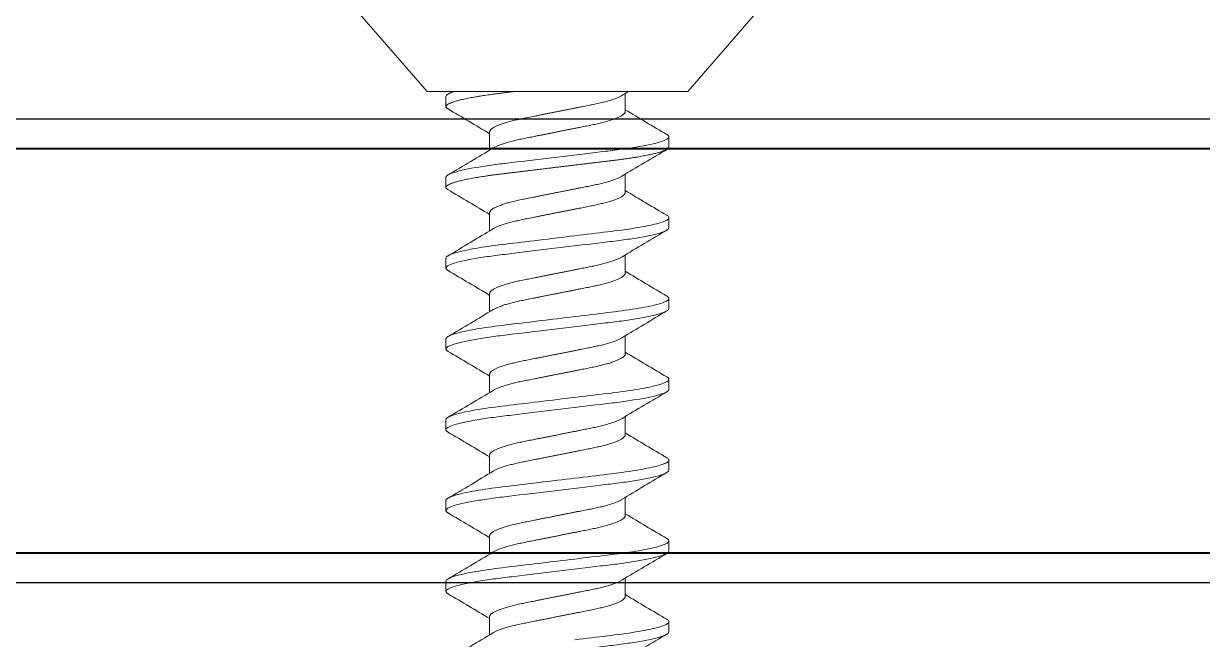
# Model space of a CAD drawing. Extents: x -23 to 190, y -172 to 85.
# Drawn here: x 7.971 to 8.7, y 65.178 to 65.559 of the extents above; entities that cross this region are included whole.
import ezdxf

# ---------------------------------------------------------------- set-up
doc = ezdxf.new("R2010")
doc.units = 0
doc.header["$MEASUREMENT"] = 0
doc.layers.get('0').update_dxf_attribs({"linetype": 'CONTINUOUS'})
for name, color, linetype in [('Ballons', 7, 'CONTINUOUS'), ('DIM', 7, 'CONTINUOUS'), ('FRAME', 1, 'CONTINUOUS')]:
    doc.layers.add(name, color=color, linetype=linetype)

# ---------------------------------------------------------------- blocks, each defined once
blk = doc.blocks.new('3806 MULLION')
blk.add_lwpolyline([(-3.625, -0.1435, -0.414214), (-3.656, -0.1125), (-3.656, 0.1125, -0.414214), (-3.625, 0.1435), (-1.637, 0.1435, -0.414214), (-1.606, 0.1125), (-1.606, -0.1125, -0.414214), (-1.637, -0.1435)], format="xyb", close=True)
blk = doc.blocks.new('no 6 500')
at = {"color": 7, "linetype": 'Continuous', "lineweight": 15}
for p, q in [((56.45405, 21.48189), (56.39605, 21.53231)), ((56.45405, 21.48189), (56.45405, 21.32073)), ((56.48842, 21.47031), (56.48217, 21.47031)), ((56.53842, 21.47031), (56.53217, 21.47031)), ((56.58842, 21.47031), (56.58217, 21.47031)), ((56.63842, 21.47031), (56.63217, 21.47031)), ((56.68842, 21.47031), (56.68217, 21.47031)), ((56.73842, 21.47031), (56.73217, 21.47031)), ((56.78842, 21.47031), (56.78217, 21.47031)), ((56.46655, 21.44325), (56.45524, 21.44325)), ((56.51655, 21.44325), (56.50524, 21.44325)), ((56.56655, 21.44325), (56.55524, 21.44325)), ((56.61655, 21.44325), (56.60524, 21.44325)), ((56.66655, 21.44325), (56.65524, 21.44325)), ((56.71655, 21.44325), (56.70524, 21.44325)), ((56.76655, 21.44325), (56.75524, 21.44325)), ((56.47905, 21.35937), (56.49036, 21.35937)), ((56.52905, 21.35937), (56.54036, 21.35937)), ((56.57905, 21.35937), (56.59036, 21.35937)), ((56.62905, 21.35937), (56.64036, 21.35937)), ((56.67905, 21.35937), (56.69036, 21.35937)), ((56.72905, 21.35937), (56.74036, 21.35937)), ((56.77905, 21.35937), (56.79036, 21.35937)), ((56.45717, 21.33231), (56.46342, 21.33231)), ((56.50717, 21.33231), (56.51342, 21.33231)), ((56.55717, 21.33231), (56.56342, 21.33231)), ((56.60717, 21.33231), (56.61342, 21.33231)), ((56.65717, 21.33231), (56.66342, 21.33231)), ((56.70717, 21.33231), (56.71342, 21.33231)), ((56.75717, 21.33231), (56.76342, 21.33231)), ((56.39605, 21.27031), (56.45405, 21.32073))]:
    blk.add_line(p, q, dxfattribs=at)
at = {"color": 7, "linetype": 'Continuous', "lineweight": 15, "flags": 128}
for points in [[(56.53069, 21.46899), (56.53077, 21.46912), (56.53107, 21.46956), (56.53135, 21.46989), (56.53164, 21.47013), (56.53191, 21.47026), (56.53217, 21.47031), (56.53246, 21.47026), (56.53276, 21.47009), (56.53306, 21.46982), (56.53338, 21.46943), (56.5337, 21.46893), (56.53402, 21.46831), (56.53434, 21.46761), (56.53465, 21.46681), (56.53498, 21.46591), (56.5353, 21.46491), (56.53563, 21.4638), (56.53596, 21.46259), (56.53629, 21.46129), (56.53662, 21.45989), (56.53695, 21.4584), (56.53727, 21.45683), (56.53759, 21.4552), (56.53791, 21.45349), (56.53823, 21.45172), (56.53854, 21.44988), (56.53886, 21.44782), (56.53919, 21.4457), (56.5395, 21.44352), (56.53981, 21.44128), (56.54011, 21.43901), (56.5404, 21.43669), (56.54067, 21.43447), (56.54095, 21.43219), (56.54123, 21.42985), (56.54152, 21.42744), (56.54182, 21.42498), (56.54212, 21.42246), (56.54243, 21.4199), (56.54274, 21.4173), (56.54306, 21.41465), (56.54339, 21.41198), (56.54371, 21.40934), (56.54403, 21.40667), (56.54435, 21.40399), (56.54467, 21.40131), (56.54502, 21.39841), (56.54537, 21.39552), (56.54572, 21.39265), (56.54607, 21.3898), (56.54641, 21.38697), (56.54674, 21.38419), (56.54706, 21.3816), (56.54736, 21.37906), (56.54766, 21.37657), (56.54796, 21.37413), (56.54825, 21.37175), (56.54853, 21.36943), (56.5488, 21.36717), (56.54907, 21.36497), (56.54934, 21.36281), (56.54963, 21.36067), (56.54992, 21.35862), (56.55021, 21.35661), (56.55051, 21.35465), (56.55081, 21.35274), (56.55115, 21.35076), (56.55149, 21.34885), (56.55183, 21.34702), (56.55218, 21.34529), (56.55253, 21.34365), (56.55288, 21.34211), (56.55321, 21.34075), (56.55354, 21.33949), (56.55386, 21.33833), (56.55419, 21.33726), (56.55451, 21.3363), (56.55483, 21.33545), (56.55515, 21.33469), (56.55546, 21.33405), (56.55577, 21.3335), (56.55607, 21.33306), (56.55635, 21.33273), (56.55664, 21.3325), (56.55691, 21.33236), (56.55717, 21.33231), (56.55717, 21.33231)], [(56.58069, 21.46899), (56.58077, 21.46912), (56.58107, 21.46956), (56.58135, 21.46989), (56.58164, 21.47013), (56.58191, 21.47026), (56.58217, 21.47031), (56.58246, 21.47026), (56.58276, 21.47009), (56.58306, 21.46982), (56.58338, 21.46943), (56.5837, 21.46893), (56.58402, 21.46831), (56.58434, 21.46761), (56.58465, 21.46681), (56.58498, 21.46591), (56.5853, 21.46491), (56.58563, 21.4638), (56.58596, 21.46259), (56.58629, 21.46129), (56.58662, 21.45989), (56.58695, 21.4584), (56.58727, 21.45683), (56.58759, 21.4552), (56.58791, 21.45349), (56.58823, 21.45172), (56.58854, 21.44988), (56.58886, 21.44782), (56.58919, 21.4457), (56.5895, 21.44352), (56.58981, 21.44128), (56.59011, 21.43901), (56.5904, 21.43669), (56.59067, 21.43447), (56.59095, 21.43219), (56.59123, 21.42985), (56.59152, 21.42744), (56.59182, 21.42498), (56.59212, 21.42246), (56.59243, 21.4199), (56.59274, 21.4173), (56.59306, 21.41465), (56.59339, 21.41198), (56.59371, 21.40934), (56.59403, 21.40667), (56.59435, 21.40399), (56.59467, 21.40131), (56.59502, 21.39841), (56.59537, 21.39552), (56.59572, 21.39265), (56.59607, 21.3898), (56.59641, 21.38697), (56.59674, 21.38419), (56.59706, 21.3816), (56.59736, 21.37906), (56.59766, 21.37657), (56.59796, 21.37413), (56.59825, 21.37175), (56.59853, 21.36943), (56.5988, 21.36717), (56.59907, 21.36497), (56.59934, 21.36281), (56.59963, 21.36067), (56.59992, 21.35862), (56.60021, 21.35661), (56.60051, 21.35465), (56.60081, 21.35274), (56.60115, 21.35076), (56.60149, 21.34885), (56.60183, 21.34702), (56.60218, 21.34529), (56.60253, 21.34365), (56.60288, 21.34211), (56.60321, 21.34075), (56.60354, 21.33949), (56.60386, 21.33833), (56.60419, 21.33726), (56.60451, 21.3363), (56.60483, 21.33545), (56.60515, 21.33469), (56.60546, 21.33405), (56.60577, 21.3335), (56.60607, 21.33306), (56.60635, 21.33273), (56.60664, 21.3325), (56.60691, 21.33236), (56.60717, 21.33231), (56.60717, 21.33231)], [(56.63069, 21.46899), (56.63077, 21.46912), (56.63107, 21.46956), (56.63135, 21.46989), (56.63164, 21.47013), (56.63191, 21.47026), (56.63217, 21.47031), (56.63246, 21.47026), (56.63276, 21.47009), (56.63306, 21.46982), (56.63338, 21.46943), (56.6337, 21.46893), (56.63402, 21.46831), (56.63434, 21.46761), (56.63465, 21.46681), (56.63498, 21.46591), (56.6353, 21.46491), (56.63563, 21.4638), (56.63596, 21.46259), (56.63629, 21.46129), (56.63662, 21.45989), (56.63695, 21.4584), (56.63727, 21.45683), (56.63759, 21.4552), (56.63791, 21.45349), (56.63823, 21.45172), (56.63854, 21.44988), (56.63886, 21.44782), (56.63919, 21.4457), (56.6395, 21.44352), (56.63981, 21.44128), (56.64011, 21.43901), (56.6404, 21.43669), (56.64067, 21.43447), (56.64095, 21.43219), (56.64123, 21.42985), (56.64152, 21.42744), (56.64182, 21.42498), (56.64212, 21.42246), (56.64243, 21.4199), (56.64274, 21.4173), (56.64306, 21.41465), (56.64339, 21.41198), (56.64371, 21.40934), (56.64403, 21.40667), (56.64435, 21.40399), (56.64467, 21.40131), (56.64502, 21.39841), (56.64537, 21.39552), (56.64572, 21.39265), (56.64607, 21.3898), (56.64641, 21.38697), (56.64674, 21.38419), (56.64706, 21.3816), (56.64736, 21.37906), (56.64766, 21.37657), (56.64796, 21.37413), (56.64825, 21.37175), (56.64853, 21.36943), (56.6488, 21.36717), (56.64907, 21.36497), (56.64934, 21.36281), (56.64963, 21.36067), (56.64992, 21.35862), (56.65021, 21.35661), (56.65051, 21.35465), (56.65081, 21.35274), (56.65115, 21.35076), (56.65149, 21.34885), (56.65183, 21.34702), (56.65218, 21.34529), (56.65253, 21.34365), (56.65288, 21.34211), (56.65321, 21.34075), (56.65354, 21.33949), (56.65386, 21.33833), (56.65419, 21.33726), (56.65451, 21.3363), (56.65483, 21.33545), (56.65515, 21.33469), (56.65546, 21.33405), (56.65577, 21.3335), (56.65607, 21.33306), (56.65635, 21.33273), (56.65664, 21.3325), (56.65691, 21.33236), (56.65717, 21.33231), (56.65717, 21.33231)], [(56.68069, 21.46899), (56.68077, 21.46912), (56.68107, 21.46956), (56.68135, 21.46989), (56.68164, 21.47013), (56.68191, 21.47026), (56.68217, 21.47031), (56.68246, 21.47026), (56.68276, 21.47009), (56.68306, 21.46982), (56.68338, 21.46943), (56.6837, 21.46893), (56.68402, 21.46831), (56.68434, 21.46761), (56.68465, 21.46681), (56.68498, 21.46591), (56.6853, 21.46491), (56.68563, 21.4638), (56.68596, 21.46259), (56.68629, 21.46129), (56.68662, 21.45989), (56.68695, 21.4584), (56.68727, 21.45683), (56.68759, 21.4552), (56.68791, 21.45349), (56.68823, 21.45172), (56.68854, 21.44988), (56.68886, 21.44782), (56.68919, 21.4457), (56.6895, 21.44352), (56.68981, 21.44128), (56.69011, 21.43901), (56.6904, 21.43669), (56.69067, 21.43447), (56.69095, 21.43219), (56.69123, 21.42985), (56.69152, 21.42744), (56.69182, 21.42498), (56.69212, 21.42246), (56.69243, 21.4199), (56.69274, 21.4173), (56.69306, 21.41465), (56.69339, 21.41198), (56.69371, 21.40934), (56.69403, 21.40667), (56.69435, 21.40399), (56.69467, 21.40131), (56.69502, 21.39841), (56.69537, 21.39552), (56.69572, 21.39265), (56.69607, 21.3898), (56.69641, 21.38697), (56.69674, 21.38419), (56.69706, 21.3816), (56.69736, 21.37906), (56.69766, 21.37657), (56.69796, 21.37413), (56.69825, 21.37175), (56.69853, 21.36943), (56.6988, 21.36717), (56.69907, 21.36497), (56.69934, 21.36281), (56.69963, 21.36067), (56.69992, 21.35862), (56.70021, 21.35661), (56.70051, 21.35465), (56.70081, 21.35274), (56.70115, 21.35076), (56.70149, 21.34885), (56.70183, 21.34702), (56.70218, 21.34529), (56.70253, 21.34365), (56.70288, 21.34211), (56.70321, 21.34075), (56.70354, 21.33949), (56.70386, 21.33833), (56.70419, 21.33726), (56.70451, 21.3363), (56.70483, 21.33545), (56.70515, 21.33469), (56.70546, 21.33405), (56.70577, 21.3335), (56.70607, 21.33306), (56.70635, 21.33273), (56.70664, 21.3325), (56.70691, 21.33236), (56.70717, 21.33231), (56.70717, 21.33231)], [(56.73069, 21.46899), (56.73077, 21.46912), (56.73107, 21.46956), (56.73135, 21.46989), (56.73164, 21.47013), (56.73191, 21.47026), (56.73217, 21.47031), (56.73246, 21.47026), (56.73276, 21.47009), (56.73306, 21.46982), (56.73338, 21.46943), (56.7337, 21.46893), (56.73402, 21.46831), (56.73434, 21.46761), (56.73465, 21.46681), (56.73498, 21.46591), (56.7353, 21.46491), (56.73563, 21.4638), (56.73596, 21.46259), (56.73629, 21.46129), (56.73662, 21.45989), (56.73695, 21.4584), (56.73727, 21.45683), (56.73759, 21.4552), (56.73791, 21.45349), (56.73823, 21.45172), (56.73854, 21.44988), (56.73886, 21.44782), (56.73919, 21.4457), (56.7395, 21.44352), (56.73981, 21.44128), (56.74011, 21.43901), (56.7404, 21.43669), (56.74067, 21.43447), (56.74095, 21.43219), (56.74123, 21.42985), (56.74152, 21.42744), (56.74182, 21.42498), (56.74212, 21.42246), (56.74243, 21.4199), (56.74274, 21.4173), (56.74306, 21.41465), (56.74339, 21.41198), (56.74371, 21.40934), (56.74403, 21.40667), (56.74435, 21.40399), (56.74467, 21.40131), (56.74502, 21.39841), (56.74537, 21.39552), (56.74572, 21.39265), (56.74607, 21.3898), (56.74641, 21.38697), (56.74674, 21.38419), (56.74706, 21.3816), (56.74736, 21.37906), (56.74766, 21.37657), (56.74796, 21.37413), (56.74825, 21.37175), (56.74853, 21.36943), (56.7488, 21.36717), (56.74907, 21.36497), (56.74934, 21.36281), (56.74963, 21.36067), (56.74992, 21.35862), (56.75021, 21.35661), (56.75051, 21.35465), (56.75081, 21.35274), (56.75115, 21.35076), (56.75149, 21.34885), (56.75183, 21.34702), (56.75218, 21.34529), (56.75253, 21.34365), (56.75288, 21.34211), (56.75321, 21.34075), (56.75354, 21.33949), (56.75386, 21.33833), (56.75419, 21.33726), (56.75451, 21.3363), (56.75483, 21.33545), (56.75515, 21.33469), (56.75546, 21.33405), (56.75577, 21.3335), (56.75607, 21.33306), (56.75635, 21.33273), (56.75664, 21.3325), (56.75691, 21.33236), (56.75717, 21.33231), (56.75717, 21.33231)], [(56.78069, 21.46899), (56.78077, 21.46912), (56.78107, 21.46956), (56.78135, 21.46989), (56.78164, 21.47013), (56.78191, 21.47026), (56.78217, 21.47031), (56.78246, 21.47026), (56.78276, 21.47009), (56.78306, 21.46982), (56.78338, 21.46943), (56.7837, 21.46893), (56.78402, 21.46831), (56.78434, 21.46761), (56.78465, 21.46681), (56.78498, 21.46591), (56.7853, 21.46491), (56.78563, 21.4638), (56.78596, 21.46259), (56.78629, 21.46129), (56.78662, 21.45989), (56.78695, 21.4584), (56.78727, 21.45683), (56.78759, 21.4552), (56.78791, 21.45349), (56.78823, 21.45172), (56.78854, 21.44988), (56.78886, 21.44782), (56.78919, 21.4457), (56.7895, 21.44352), (56.78981, 21.44128), (56.79011, 21.43901), (56.7904, 21.43669), (56.79067, 21.43447), (56.79095, 21.43219), (56.79123, 21.42985), (56.79152, 21.42744), (56.79182, 21.42498), (56.79212, 21.42246), (56.79243, 21.4199), (56.79274, 21.4173), (56.79306, 21.41465), (56.79339, 21.41198)]]:
    blk.add_lwpolyline(points, dxfattribs=at)
at = {"color": 7, "linetype": 'Continuous', "lineweight": 15}
for centre, radius, start, end in [((54.38039, 22.70217), 2.43557, 328.87607, 329.58106), ((58.37888, 22.57666), 2.18978, 210.38664, 211.23816), ((54.41336, 22.71231), 2.45539, 328.87894, 329.57824), ((58.47328, 22.60314), 2.24147, 210.39645, 211.22834), ((54.54127, 22.66592), 2.36471, 328.86553, 329.59164), ((58.53687, 22.61125), 2.2573, 210.39938, 211.22542), ((54.59127, 22.66592), 2.36471, 328.86553, 329.59164), ((58.58684, 22.61123), 2.25726, 210.39936, 211.22541), ((54.64127, 22.66592), 2.36471, 328.86553, 329.59164), ((58.63673, 22.61116), 2.25714, 210.39936, 211.22546), ((54.69127, 22.66592), 2.36471, 328.86553, 329.59164), ((58.6869, 22.61127), 2.25734, 210.3994, 211.22543), ((54.74111, 22.66602), 2.36491, 328.86559, 329.59164), ((58.737, 22.61132), 2.25745, 210.39942, 211.2254), ((57.49369, 22.07287), 1.21442, 211.1207, 211.3502), ((58.50417, 20.1368), 2.36452, 148.86549, 149.59166), ((54.57227, 20.19945), 2.24153, 30.39647, 31.22833), ((58.63221, 20.09033), 2.45535, 148.87893, 149.57824), ((54.66686, 20.22605), 2.18961, 30.38661, 31.23819), ((58.60445, 20.13663), 2.36486, 148.86554, 149.59171), ((54.6587, 20.19136), 2.25734, 30.39929, 31.22542), ((58.65466, 20.13651), 2.3651, 148.86556, 149.59166), ((54.70892, 20.19149), 2.25708, 30.39925, 31.22547), ((58.70425, 20.13675), 2.36462, 148.86552, 149.59176), ((54.75848, 20.19123), 2.25759, 30.39934, 31.22538), ((58.75425, 20.13675), 2.36462, 148.86552, 149.59176), ((54.80848, 20.19123), 2.25759, 30.39934, 31.22538), ((58.80367, 20.1371), 2.36394, 148.86541, 149.59186), ((54.85864, 20.19132), 2.2574, 30.39928, 31.22538), ((52.80269, 19.18368), 4.23871, 30.47857, 30.52234)]:
    blk.add_arc(centre, radius, start, end, dxfattribs=at)
for points, knots in [([(56.48069, 21.46899), (56.48072, 21.46903), (56.48084, 21.46926), (56.48106, 21.46957), (56.48135, 21.46991), (56.48164, 21.47014), (56.48191, 21.47028), (56.48209, 21.4703), (56.48217, 21.47031)], [0, 0, 0, 0, 0.047812, 0.244109, 0.435482, 0.62533, 0.813538, 1, 1, 1, 1]), ([(56.48217, 21.47031), (56.48308, 21.47031), (56.48413, 21.46863), (56.48633, 21.46164), (56.48748, 21.45633), (56.48906, 21.44665), (56.48957, 21.44315), (56.49052, 21.43586), (56.49096, 21.43206), (56.49245, 21.41977), (56.49356, 21.41055), (56.49579, 21.39207), (56.4969, 21.38285), (56.49839, 21.37056), (56.49883, 21.36677), (56.49978, 21.35947), (56.50029, 21.35597), (56.50187, 21.34629), (56.50302, 21.34098), (56.50522, 21.33399), (56.50627, 21.33231), (56.50717, 21.33231)], [0, 0, 0, 0, 0.125, 0.125, 0.25, 0.25, 0.3125, 0.3125, 0.375, 0.375, 0.5, 0.5, 0.625, 0.625, 0.6875, 0.6875, 0.75, 0.75, 0.875, 0.875, 1, 1, 1, 1]), ([(56.48842, 21.47031), (56.48852, 21.4703), (56.48871, 21.47028), (56.48901, 21.47011), (56.48931, 21.46984), (56.48963, 21.46945), (56.48995, 21.46894), (56.49027, 21.46833), (56.49059, 21.46763), (56.4909, 21.46683), (56.49123, 21.46593), (56.49155, 21.46492), (56.49188, 21.46382), (56.49221, 21.46261), (56.49254, 21.46131), (56.49287, 21.45991), (56.4932, 21.45842), (56.49352, 21.45685), (56.49384, 21.45521), (56.49416, 21.45351), (56.49448, 21.45173), (56.49479, 21.44984), (56.49511, 21.44784), (56.49544, 21.44572), (56.49575, 21.44353), (56.49606, 21.4413), (56.49636, 21.43903), (56.49665, 21.43675), (56.49692, 21.43448), (56.4972, 21.43219), (56.49748, 21.42985), (56.49777, 21.42744), (56.49807, 21.42498), (56.49837, 21.42246), (56.49868, 21.4199), (56.49899, 21.41729), (56.49931, 21.41465), (56.49963, 21.412), (56.49996, 21.40934), (56.50028, 21.40667), (56.5006, 21.40399), (56.50093, 21.40124), (56.50127, 21.39841), (56.50162, 21.39552), (56.50197, 21.39265), (56.50232, 21.3898), (56.50266, 21.38697), (56.50299, 21.38424), (56.50331, 21.3816), (56.50361, 21.37906), (56.50391, 21.37657), (56.50421, 21.37413), (56.5045, 21.37175), (56.50478, 21.36943), (56.50505, 21.36717), (56.50532, 21.36496), (56.50559, 21.36279), (56.50588, 21.36067), (56.50617, 21.3586), (56.50646, 21.35659), (56.50676, 21.35463), (56.50707, 21.35268), (56.5074, 21.35074), (56.50774, 21.34883), (56.50808, 21.34701), (56.50843, 21.34527), (56.50878, 21.34363), (56.50912, 21.34212), (56.50946, 21.34074), (56.50979, 21.33948), (56.51011, 21.33831), (56.51044, 21.33725), (56.51076, 21.33629), (56.51108, 21.33543), (56.5114, 21.33468), (56.51171, 21.33403), (56.51202, 21.33349), (56.51231, 21.33305), (56.5126, 21.33272), (56.51289, 21.33248), (56.51316, 21.33234), (56.51343, 21.33229), (56.51371, 21.33235), (56.51401, 21.33251), (56.51431, 21.33279), (56.51461, 21.33315), (56.51481, 21.33348), (56.51491, 21.33363)], [0, 0, 0, 0, 0.011795, 0.023709, 0.035734, 0.047861, 0.060081, 0.072385, 0.084054, 0.09578, 0.107555, 0.119369, 0.131213, 0.143078, 0.154954, 0.166832, 0.178701, 0.190553, 0.202167, 0.213747, 0.225283, 0.236766, 0.2491, 0.261353, 0.273516, 0.28558, 0.297537, 0.309377, 0.320469, 0.331651, 0.342936, 0.354315, 0.365782, 0.37733, 0.388949, 0.400633, 0.412371, 0.424156, 0.435767, 0.447404, 0.45906, 0.470725, 0.483322, 0.495906, 0.508469, 0.520997, 0.53348, 0.545907, 0.557564, 0.569153, 0.580667, 0.592096, 0.603435, 0.614676, 0.625812, 0.636915, 0.648122, 0.659429, 0.670625, 0.681905, 0.69326, 0.704684, 0.717087, 0.729551, 0.742063, 0.754614, 0.767191, 0.779785, 0.791663, 0.803535, 0.815392, 0.827225, 0.839023, 0.850777, 0.86248, 0.874121, 0.885693, 0.897188, 0.908394, 0.919511, 0.930532, 0.94145, 0.953245, 0.965159, 0.977184, 0.989311, 1, 1, 1, 1]), ([(56.53842, 21.47031), (56.53933, 21.47031), (56.54038, 21.46863), (56.54258, 21.46164), (56.54373, 21.45633), (56.54531, 21.44665), (56.54582, 21.44315), (56.54677, 21.43586), (56.54721, 21.43206), (56.5487, 21.41977), (56.54981, 21.41055), (56.55204, 21.39207), (56.55315, 21.38285), (56.55464, 21.37056), (56.55508, 21.36677), (56.55603, 21.35947), (56.55654, 21.35597), (56.55812, 21.34629), (56.55927, 21.34098), (56.56147, 21.33399), (56.56252, 21.33231), (56.56342, 21.33231)], [0, 0, 0, 0, 0.125, 0.125, 0.25, 0.25, 0.3125, 0.3125, 0.375, 0.375, 0.5, 0.5, 0.625, 0.625, 0.6875, 0.6875, 0.75, 0.75, 0.875, 0.875, 1, 1, 1, 1]), ([(56.58842, 21.47031), (56.58933, 21.47031), (56.59038, 21.46863), (56.59258, 21.46164), (56.59373, 21.45633), (56.59531, 21.44665), (56.59582, 21.44315), (56.59677, 21.43586), (56.59721, 21.43206), (56.5987, 21.41977), (56.59981, 21.41055), (56.60204, 21.39207), (56.60315, 21.38285), (56.60464, 21.37056), (56.60508, 21.36677), (56.60603, 21.35947), (56.60654, 21.35597), (56.60812, 21.34629), (56.60927, 21.34098), (56.61147, 21.33399), (56.61252, 21.33231), (56.61342, 21.33231)], [0, 0, 0, 0, 0.125, 0.125, 0.25, 0.25, 0.3125, 0.3125, 0.375, 0.375, 0.5, 0.5, 0.625, 0.625, 0.6875, 0.6875, 0.75, 0.75, 0.875, 0.875, 1, 1, 1, 1]), ([(56.63842, 21.47031), (56.63933, 21.47031), (56.64038, 21.46863), (56.64258, 21.46164), (56.64373, 21.45633), (56.64531, 21.44665), (56.64582, 21.44315), (56.64677, 21.43586), (56.64721, 21.43206), (56.6487, 21.41977), (56.64981, 21.41055), (56.65204, 21.39207), (56.65315, 21.38285), (56.65464, 21.37056), (56.65508, 21.36677), (56.65603, 21.35947), (56.65654, 21.35597), (56.65812, 21.34629), (56.65927, 21.34098), (56.66147, 21.33399), (56.66252, 21.33231), (56.66342, 21.33231)], [0, 0, 0, 0, 0.125, 0.125, 0.25, 0.25, 0.3125, 0.3125, 0.375, 0.375, 0.5, 0.5, 0.625, 0.625, 0.6875, 0.6875, 0.75, 0.75, 0.875, 0.875, 1, 1, 1, 1]), ([(56.68842, 21.47031), (56.68933, 21.47031), (56.69038, 21.46863), (56.69258, 21.46164), (56.69373, 21.45633), (56.69531, 21.44665), (56.69582, 21.44315), (56.69677, 21.43586), (56.69721, 21.43206), (56.6987, 21.41977), (56.69981, 21.41055), (56.70204, 21.39207), (56.70315, 21.38285), (56.70464, 21.37056), (56.70508, 21.36677), (56.70603, 21.35947), (56.70654, 21.35597), (56.70812, 21.34629), (56.70927, 21.34098), (56.71147, 21.33399), (56.71252, 21.33231), (56.71342, 21.33231)], [0, 0, 0, 0, 0.125, 0.125, 0.25, 0.25, 0.3125, 0.3125, 0.375, 0.375, 0.5, 0.5, 0.625, 0.625, 0.6875, 0.6875, 0.75, 0.75, 0.875, 0.875, 1, 1, 1, 1]), ([(56.73842, 21.47031), (56.73933, 21.47031), (56.74038, 21.46863), (56.74258, 21.46164), (56.74373, 21.45633), (56.74531, 21.44665), (56.74582, 21.44315), (56.74677, 21.43586), (56.74721, 21.43206), (56.7487, 21.41977), (56.74981, 21.41055), (56.75204, 21.39207), (56.75315, 21.38285), (56.75464, 21.37056), (56.75508, 21.36677), (56.75603, 21.35947), (56.75654, 21.35597), (56.75812, 21.34629), (56.75927, 21.34098), (56.76147, 21.33399), (56.76252, 21.33231), (56.76342, 21.33231)], [0, 0, 0, 0, 0.125, 0.125, 0.25, 0.25, 0.3125, 0.3125, 0.375, 0.375, 0.5, 0.5, 0.625, 0.625, 0.6875, 0.6875, 0.75, 0.75, 0.875, 0.875, 1, 1, 1, 1]), ([(56.78842, 21.47031), (56.78933, 21.47031), (56.79038, 21.46863), (56.79258, 21.46164), (56.79373, 21.45633), (56.79531, 21.44665), (56.79582, 21.44315), (56.79677, 21.43586), (56.79721, 21.43206), (56.7987, 21.41977), (56.79981, 21.41055), (56.80204, 21.39207), (56.80315, 21.38285), (56.80464, 21.37056), (56.80508, 21.36677), (56.80603, 21.35947), (56.80654, 21.35597), (56.80812, 21.34629), (56.80927, 21.34098), (56.81147, 21.33399), (56.81252, 21.33231), (56.81342, 21.33231)], [0, 0, 0, 0, 0.125, 0.125, 0.25, 0.25, 0.3125, 0.3125, 0.375, 0.375, 0.5, 0.5, 0.625, 0.625, 0.6875, 0.6875, 0.75, 0.75, 0.875, 0.875, 1, 1, 1, 1]), ([(56.45658, 21.44104), (56.45661, 21.44098), (56.45679, 21.44071), (56.45709, 21.44013), (56.45751, 21.4393), (56.45792, 21.43836), (56.45834, 21.43732), (56.45876, 21.43619), (56.45918, 21.43497), (56.4596, 21.43367), (56.46001, 21.43229), (56.46041, 21.43085), (56.4608, 21.42934), (56.46119, 21.42778), (56.46156, 21.42617), (56.46193, 21.42452), (56.46227, 21.42284), (56.46261, 21.42112), (56.46296, 21.41937), (56.46332, 21.41756), (56.46369, 21.41568), (56.46408, 21.41374), (56.46448, 21.41174), (56.46488, 21.4097), (56.46529, 21.40763), (56.46571, 21.40554), (56.46613, 21.40343), (56.46655, 21.40131), (56.46697, 21.3992), (56.46739, 21.39709), (56.4678, 21.395), (56.46821, 21.39294), (56.46862, 21.39092), (56.46901, 21.38894), (56.46939, 21.38703), (56.46976, 21.38516), (56.47012, 21.38333), (56.47048, 21.38155), (56.47082, 21.37981), (56.47117, 21.37812), (56.47153, 21.37646), (56.47191, 21.37485), (56.4723, 21.37329), (56.47269, 21.37178), (56.47309, 21.37033), (56.4735, 21.36896), (56.47391, 21.36766), (56.47433, 21.36644), (56.47475, 21.36532), (56.47516, 21.36429), (56.47558, 21.36336), (56.47598, 21.36253), (56.47639, 21.36178), (56.4768, 21.36113), (56.4772, 21.36058), (56.47759, 21.36014), (56.47797, 21.35979), (56.47834, 21.35955), (56.4787, 21.3594), (56.47893, 21.35938), (56.47905, 21.35937)], [0, 0, 0, 0, 0.0049672, 0.0224558, 0.0400072, 0.0579579, 0.0759257, 0.093886, 0.1118143, 0.1296862, 0.1474779, 0.1651664, 0.182691, 0.2000695, 0.2172819, 0.2343095, 0.2511349, 0.2675471, 0.2841423, 0.300927, 0.3178845, 0.3353471, 0.3529503, 0.3706724, 0.3884909, 0.4063825, 0.4243231, 0.4422882, 0.4602143, 0.4781158, 0.4959687, 0.513749, 0.5314335, 0.5486874, 0.5658069, 0.5827728, 0.5995669, 0.6165091, 0.6332588, 0.650119, 0.6671823, 0.6844313, 0.7018473, 0.7194101, 0.7370599, 0.7548125, 0.7726451, 0.7905339, 0.8084549, 0.8260635, 0.8436564, 0.8612104, 0.8787029, 0.8964658, 0.9141184, 0.931639, 0.9490064, 0.9662011, 0.9832046, 1, 1, 1, 1]), ([(56.46655, 21.44325), (56.46666, 21.44324), (56.4669, 21.44322), (56.46726, 21.44307), (56.46763, 21.44283), (56.46801, 21.44249), (56.4684, 21.44205), (56.46879, 21.44151), (56.46919, 21.44087), (56.46959, 21.44014), (56.47001, 21.4393), (56.47042, 21.43836), (56.47084, 21.43732), (56.47126, 21.43619), (56.47168, 21.43497), (56.4721, 21.43367), (56.47251, 21.43229), (56.47291, 21.43085), (56.4733, 21.42934), (56.47369, 21.42778), (56.47406, 21.42617), (56.47443, 21.42452), (56.47477, 21.42284), (56.47511, 21.42112), (56.47546, 21.41937), (56.47582, 21.41756), (56.47619, 21.41568), (56.47658, 21.41374), (56.47698, 21.41174), (56.47738, 21.4097), (56.47779, 21.40763), (56.47821, 21.40554), (56.47863, 21.40343), (56.47905, 21.40131), (56.47947, 21.3992), (56.47989, 21.39709), (56.4803, 21.395), (56.48071, 21.39294), (56.48112, 21.39092), (56.48151, 21.38894), (56.48189, 21.38703), (56.48226, 21.38516), (56.48262, 21.38333), (56.48298, 21.38155), (56.48332, 21.37981), (56.48367, 21.37812), (56.48403, 21.37646), (56.48441, 21.37485), (56.4848, 21.37329), (56.48519, 21.37178), (56.48559, 21.37033), (56.486, 21.36896), (56.48641, 21.36766), (56.48683, 21.36644), (56.48725, 21.36532), (56.48766, 21.36429), (56.48808, 21.36336), (56.48848, 21.36253), (56.4888, 21.36194), (56.48898, 21.36166), (56.48902, 21.36159)], [0, 0, 0, 0, 0.0167587, 0.0337246, 0.050881, 0.0682095, 0.0856906, 0.102988, 0.1203919, 0.1378808, 0.1554324, 0.1733832, 0.1913512, 0.2093117, 0.2272402, 0.2451123, 0.2629042, 0.2805928, 0.2981177, 0.3154964, 0.3327089, 0.3497367, 0.3665623, 0.3829747, 0.39957, 0.4163549, 0.4333125, 0.4507754, 0.4683787, 0.4861011, 0.5039198, 0.5218115, 0.5397523, 0.5577176, 0.5756439, 0.5935456, 0.6113986, 0.6291791, 0.6468638, 0.6641179, 0.6812376, 0.6982037, 0.714998, 0.7319404, 0.7486903, 0.7655506, 0.7826141, 0.7998633, 0.8172795, 0.8348425, 0.8524924, 0.8702452, 0.888078, 0.905967, 0.9238882, 0.941497, 0.95909, 0.9766443, 0.9941369, 1, 1, 1, 1]), ([(56.50658, 21.44104), (56.50661, 21.44098), (56.50679, 21.44071), (56.50709, 21.44013), (56.50751, 21.4393), (56.50792, 21.43836), (56.50834, 21.43732), (56.50876, 21.43619), (56.50918, 21.43497), (56.5096, 21.43367), (56.51001, 21.43229), (56.51041, 21.43085), (56.5108, 21.42934), (56.51119, 21.42778), (56.51156, 21.42617), (56.51193, 21.42452), (56.51227, 21.42284), (56.51261, 21.42112), (56.51296, 21.41937), (56.51332, 21.41756), (56.51369, 21.41568), (56.51408, 21.41374), (56.51448, 21.41174), (56.51488, 21.4097), (56.51529, 21.40763), (56.51571, 21.40554), (56.51613, 21.40343), (56.51655, 21.40131), (56.51697, 21.3992), (56.51739, 21.39709), (56.5178, 21.395), (56.51821, 21.39294), (56.51862, 21.39092), (56.51901, 21.38894), (56.51939, 21.38703), (56.51976, 21.38516), (56.52012, 21.38333), (56.52048, 21.38155), (56.52082, 21.37981), (56.52117, 21.37812), (56.52153, 21.37646), (56.52191, 21.37485), (56.5223, 21.37329), (56.52269, 21.37178), (56.52309, 21.37033), (56.5235, 21.36896), (56.52391, 21.36766), (56.52433, 21.36644), (56.52475, 21.36532), (56.52516, 21.36429), (56.52558, 21.36336), (56.52598, 21.36253), (56.52639, 21.36178), (56.5268, 21.36113), (56.5272, 21.36058), (56.52759, 21.36014), (56.52797, 21.35979), (56.52834, 21.35955), (56.5287, 21.3594), (56.52893, 21.35938), (56.52905, 21.35937)], [0, 0, 0, 0, 0.004953, 0.022442, 0.039994, 0.057945, 0.075913, 0.093873, 0.111802, 0.129674, 0.147466, 0.165155, 0.18268, 0.200059, 0.217271, 0.234299, 0.251125, 0.267537, 0.284132, 0.300917, 0.317875, 0.335338, 0.352941, 0.370664, 0.388483, 0.406374, 0.424315, 0.442281, 0.460207, 0.478109, 0.495962, 0.513742, 0.531427, 0.548681, 0.565801, 0.582767, 0.599561, 0.616504, 0.633254, 0.650114, 0.667178, 0.684427, 0.701843, 0.719406, 0.737056, 0.754809, 0.772642, 0.790531, 0.808452, 0.826061, 0.843654, 0.861209, 0.878701, 0.896464, 0.914117, 0.931638, 0.949006, 0.966201, 0.983204, 1, 1, 1, 1]), ([(56.51655, 21.44325), (56.51666, 21.44324), (56.5169, 21.44322), (56.51726, 21.44307), (56.51763, 21.44283), (56.51801, 21.44249), (56.5184, 21.44205), (56.51879, 21.44151), (56.51919, 21.44087), (56.51959, 21.44014), (56.52001, 21.4393), (56.52042, 21.43836), (56.52084, 21.43732), (56.52126, 21.43619), (56.52168, 21.43497), (56.5221, 21.43367), (56.52251, 21.43229), (56.52291, 21.43085), (56.5233, 21.42934), (56.52369, 21.42778), (56.52406, 21.42617), (56.52443, 21.42452), (56.52477, 21.42284), (56.52511, 21.42112), (56.52546, 21.41937), (56.52582, 21.41756), (56.52619, 21.41568), (56.52658, 21.41374), (56.52698, 21.41174), (56.52738, 21.4097), (56.52779, 21.40763), (56.52821, 21.40554), (56.52863, 21.40343), (56.52905, 21.40131), (56.52947, 21.3992), (56.52989, 21.39709), (56.5303, 21.395), (56.53071, 21.39294), (56.53112, 21.39092), (56.53151, 21.38894), (56.53189, 21.38703), (56.53226, 21.38516), (56.53262, 21.38333), (56.53298, 21.38155), (56.53332, 21.37981), (56.53367, 21.37812), (56.53403, 21.37646), (56.53441, 21.37485), (56.5348, 21.37329), (56.53519, 21.37178), (56.53559, 21.37033), (56.536, 21.36896), (56.53641, 21.36766), (56.53683, 21.36644), (56.53725, 21.36532), (56.53766, 21.36429), (56.53808, 21.36336), (56.53848, 21.36253), (56.5388, 21.36194), (56.53898, 21.36166), (56.53902, 21.36159)], [0, 0, 0, 0, 0.016759, 0.033725, 0.050881, 0.06821, 0.085691, 0.102989, 0.120393, 0.137881, 0.155433, 0.173384, 0.191352, 0.209313, 0.227241, 0.245113, 0.262906, 0.280594, 0.298119, 0.315498, 0.332711, 0.349738, 0.366564, 0.382977, 0.399572, 0.416357, 0.433315, 0.450778, 0.468381, 0.486104, 0.503922, 0.521814, 0.539755, 0.55772, 0.575647, 0.593549, 0.611402, 0.629182, 0.646867, 0.664121, 0.681241, 0.698207, 0.715002, 0.731944, 0.748694, 0.765554, 0.782618, 0.799867, 0.817284, 0.834847, 0.852497, 0.87025, 0.888082, 0.905972, 0.923893, 0.941502, 0.959095, 0.976649, 0.994142, 1, 1, 1, 1]), ([(56.55658, 21.44104), (56.55661, 21.44098), (56.55679, 21.44071), (56.55709, 21.44013), (56.55751, 21.4393), (56.55792, 21.43836), (56.55834, 21.43732), (56.55876, 21.43619), (56.55918, 21.43497), (56.5596, 21.43367), (56.56001, 21.43229), (56.56041, 21.43085), (56.5608, 21.42934), (56.56119, 21.42778), (56.56156, 21.42617), (56.56193, 21.42452), (56.56227, 21.42284), (56.56261, 21.42112), (56.56296, 21.41937), (56.56332, 21.41756), (56.56369, 21.41568), (56.56408, 21.41374), (56.56448, 21.41174), (56.56488, 21.4097), (56.56529, 21.40763), (56.56571, 21.40554), (56.56613, 21.40343), (56.56655, 21.40131), (56.56697, 21.3992), (56.56739, 21.39709), (56.5678, 21.395), (56.56821, 21.39294), (56.56862, 21.39092), (56.56901, 21.38894), (56.56939, 21.38703), (56.56976, 21.38516), (56.57012, 21.38333), (56.57048, 21.38155), (56.57082, 21.37981), (56.57117, 21.37812), (56.57153, 21.37646), (56.57191, 21.37485), (56.5723, 21.37329), (56.57269, 21.37178), (56.57309, 21.37033), (56.5735, 21.36896), (56.57391, 21.36766), (56.57433, 21.36644), (56.57475, 21.36532), (56.57516, 21.36429), (56.57558, 21.36336), (56.57598, 21.36253), (56.57639, 21.36178), (56.5768, 21.36113), (56.5772, 21.36058), (56.57759, 21.36014), (56.57797, 21.35979), (56.57834, 21.35955), (56.5787, 21.3594), (56.57893, 21.35938), (56.57905, 21.35937)], [0, 0, 0, 0, 0.004958, 0.022447, 0.039999, 0.05795, 0.075918, 0.093878, 0.111806, 0.129679, 0.14747, 0.165159, 0.182684, 0.200062, 0.217275, 0.234303, 0.251128, 0.267541, 0.284136, 0.300921, 0.317878, 0.335341, 0.352945, 0.370667, 0.388486, 0.406377, 0.424318, 0.442283, 0.46021, 0.478111, 0.495964, 0.513745, 0.531429, 0.548683, 0.565803, 0.582769, 0.599563, 0.616506, 0.633256, 0.650116, 0.667179, 0.684429, 0.701845, 0.719408, 0.737058, 0.75481, 0.772643, 0.790532, 0.808453, 0.826062, 0.843655, 0.861209, 0.878702, 0.896465, 0.914118, 0.931638, 0.949006, 0.966201, 0.983204, 1, 1, 1, 1]), ([(56.56655, 21.44325), (56.56666, 21.44324), (56.5669, 21.44322), (56.56726, 21.44307), (56.56763, 21.44283), (56.56801, 21.44249), (56.5684, 21.44205), (56.56879, 21.44151), (56.56919, 21.44087), (56.56959, 21.44014), (56.57001, 21.4393), (56.57042, 21.43836), (56.57084, 21.43732), (56.57126, 21.43619), (56.57168, 21.43497), (56.5721, 21.43367), (56.57251, 21.43229), (56.57291, 21.43085), (56.5733, 21.42934), (56.57369, 21.42778), (56.57406, 21.42617), (56.57443, 21.42452), (56.57477, 21.42284), (56.57511, 21.42112), (56.57546, 21.41937), (56.57582, 21.41756), (56.57619, 21.41568), (56.57658, 21.41374), (56.57698, 21.41174), (56.57738, 21.4097), (56.57779, 21.40763), (56.57821, 21.40554), (56.57863, 21.40343), (56.57905, 21.40131), (56.57947, 21.3992), (56.57989, 21.39709), (56.5803, 21.395), (56.58071, 21.39294), (56.58112, 21.39092), (56.58151, 21.38894), (56.58189, 21.38703), (56.58226, 21.38516), (56.58262, 21.38333), (56.58298, 21.38155), (56.58332, 21.37981), (56.58367, 21.37812), (56.58403, 21.37646), (56.58441, 21.37485), (56.5848, 21.37329), (56.58519, 21.37178), (56.58559, 21.37033), (56.586, 21.36896), (56.58641, 21.36766), (56.58683, 21.36644), (56.58725, 21.36532), (56.58766, 21.36429), (56.58808, 21.36336), (56.58848, 21.36253), (56.5888, 21.36194), (56.58898, 21.36166), (56.58902, 21.36159)], [0, 0, 0, 0, 0.016759, 0.033724, 0.050881, 0.068209, 0.08569, 0.102987, 0.120391, 0.13788, 0.155431, 0.173382, 0.19135, 0.20931, 0.227238, 0.24511, 0.262902, 0.28059, 0.298115, 0.315494, 0.332706, 0.349734, 0.366559, 0.382971, 0.399567, 0.416351, 0.433309, 0.450771, 0.468375, 0.486097, 0.503915, 0.521807, 0.539747, 0.557713, 0.575639, 0.59354, 0.611393, 0.629174, 0.646858, 0.664112, 0.681232, 0.698198, 0.714992, 0.731934, 0.748684, 0.765544, 0.782607, 0.799856, 0.817272, 0.834835, 0.852485, 0.870238, 0.88807, 0.905959, 0.92388, 0.941489, 0.959082, 0.976636, 0.994128, 1, 1, 1, 1]), ([(56.60658, 21.44104), (56.60661, 21.44098), (56.60679, 21.44071), (56.60709, 21.44013), (56.60751, 21.4393), (56.60792, 21.43836), (56.60834, 21.43732), (56.60876, 21.43619), (56.60918, 21.43497), (56.6096, 21.43367), (56.61001, 21.43229), (56.61041, 21.43085), (56.6108, 21.42934), (56.61119, 21.42778), (56.61156, 21.42617), (56.61193, 21.42452), (56.61227, 21.42284), (56.61261, 21.42112), (56.61296, 21.41937), (56.61332, 21.41756), (56.61369, 21.41568), (56.61408, 21.41374), (56.61448, 21.41174), (56.61488, 21.4097), (56.61529, 21.40763), (56.61571, 21.40554), (56.61613, 21.40343), (56.61655, 21.40131), (56.61697, 21.3992), (56.61739, 21.39709), (56.6178, 21.395), (56.61821, 21.39294), (56.61862, 21.39092), (56.61901, 21.38894), (56.61939, 21.38703), (56.61976, 21.38516), (56.62012, 21.38333), (56.62048, 21.38155), (56.62082, 21.37981), (56.62117, 21.37812), (56.62153, 21.37646), (56.62191, 21.37485), (56.6223, 21.37329), (56.62269, 21.37178), (56.62309, 21.37033), (56.6235, 21.36896), (56.62391, 21.36766), (56.62433, 21.36644), (56.62475, 21.36532), (56.62516, 21.36429), (56.62558, 21.36336), (56.62598, 21.36253), (56.62639, 21.36178), (56.6268, 21.36113), (56.6272, 21.36058), (56.62759, 21.36014), (56.62797, 21.35979), (56.62834, 21.35955), (56.6287, 21.3594), (56.62893, 21.35938), (56.62905, 21.35937)], [0, 0, 0, 0, 0.004966, 0.022455, 0.040006, 0.057957, 0.075925, 0.093885, 0.111813, 0.129685, 0.147477, 0.165166, 0.18269, 0.200069, 0.217281, 0.234309, 0.251134, 0.267546, 0.284142, 0.300926, 0.317884, 0.335347, 0.35295, 0.370672, 0.38849, 0.406382, 0.424323, 0.442288, 0.460214, 0.478115, 0.495968, 0.513749, 0.531433, 0.548687, 0.565807, 0.582772, 0.599567, 0.616509, 0.633258, 0.650119, 0.667182, 0.684431, 0.701847, 0.71941, 0.73706, 0.754812, 0.772645, 0.790534, 0.808455, 0.826063, 0.843656, 0.86121, 0.878703, 0.896466, 0.914118, 0.931639, 0.949006, 0.966201, 0.983205, 1, 1, 1, 1]), ([(56.61655, 21.44325), (56.61666, 21.44324), (56.6169, 21.44322), (56.61726, 21.44307), (56.61763, 21.44283), (56.61801, 21.44249), (56.6184, 21.44205), (56.61879, 21.44151), (56.61919, 21.44087), (56.61959, 21.44014), (56.62001, 21.4393), (56.62042, 21.43836), (56.62084, 21.43732), (56.62126, 21.43619), (56.62168, 21.43497), (56.6221, 21.43367), (56.62251, 21.43229), (56.62291, 21.43085), (56.6233, 21.42934), (56.62369, 21.42778), (56.62406, 21.42617), (56.62443, 21.42452), (56.62477, 21.42284), (56.62511, 21.42112), (56.62546, 21.41937), (56.62582, 21.41756), (56.62619, 21.41568), (56.62658, 21.41374), (56.62698, 21.41174), (56.62738, 21.4097), (56.62779, 21.40763), (56.62821, 21.40554), (56.62863, 21.40343), (56.62905, 21.40131), (56.62947, 21.3992), (56.62989, 21.39709), (56.6303, 21.395), (56.63071, 21.39294), (56.63112, 21.39092), (56.63151, 21.38894), (56.63189, 21.38703), (56.63226, 21.38516), (56.63262, 21.38333), (56.63298, 21.38155), (56.63332, 21.37981), (56.63367, 21.37812), (56.63403, 21.37646), (56.63441, 21.37485), (56.6348, 21.37329), (56.63519, 21.37178), (56.63559, 21.37033), (56.636, 21.36896), (56.63641, 21.36766), (56.63683, 21.36644), (56.63725, 21.36532), (56.63766, 21.36429), (56.63808, 21.36336), (56.63848, 21.36253), (56.6388, 21.36194), (56.63898, 21.36166), (56.63902, 21.36159)], [0, 0, 0, 0, 0.016759, 0.033724, 0.050881, 0.068209, 0.08569, 0.102987, 0.120391, 0.13788, 0.155431, 0.173382, 0.19135, 0.20931, 0.227238, 0.24511, 0.262902, 0.28059, 0.298115, 0.315494, 0.332706, 0.349734, 0.366559, 0.382971, 0.399566, 0.416351, 0.433309, 0.450771, 0.468375, 0.486097, 0.503915, 0.521807, 0.539747, 0.557713, 0.575639, 0.59354, 0.611393, 0.629174, 0.646858, 0.664112, 0.681232, 0.698198, 0.714992, 0.731934, 0.748684, 0.765544, 0.782607, 0.799856, 0.817272, 0.834835, 0.852485, 0.870238, 0.88807, 0.905959, 0.92388, 0.941489, 0.959082, 0.976636, 0.994128, 1, 1, 1, 1]), ([(56.65658, 21.44104), (56.65661, 21.44098), (56.65679, 21.44071), (56.65709, 21.44013), (56.65751, 21.4393), (56.65792, 21.43836), (56.65834, 21.43732), (56.65876, 21.43619), (56.65918, 21.43497), (56.6596, 21.43367), (56.66001, 21.43229), (56.66041, 21.43085), (56.6608, 21.42934), (56.66119, 21.42778), (56.66156, 21.42617), (56.66193, 21.42452), (56.66227, 21.42284), (56.66261, 21.42112), (56.66296, 21.41937), (56.66332, 21.41756), (56.66369, 21.41568), (56.66408, 21.41374), (56.66448, 21.41174), (56.66488, 21.4097), (56.66529, 21.40763), (56.66571, 21.40554), (56.66613, 21.40343), (56.66655, 21.40131), (56.66697, 21.3992), (56.66739, 21.39709), (56.6678, 21.395), (56.66821, 21.39294), (56.66862, 21.39092), (56.66901, 21.38894), (56.66939, 21.38703), (56.66976, 21.38516), (56.67012, 21.38333), (56.67048, 21.38155), (56.67082, 21.37981), (56.67117, 21.37812), (56.67153, 21.37646), (56.67191, 21.37485), (56.6723, 21.37329), (56.67269, 21.37178), (56.67309, 21.37033), (56.6735, 21.36896), (56.67391, 21.36766), (56.67433, 21.36644), (56.67475, 21.36532), (56.67516, 21.36429), (56.67558, 21.36336), (56.67598, 21.36253), (56.67639, 21.36178), (56.6768, 21.36113), (56.6772, 21.36058), (56.67759, 21.36014), (56.67797, 21.35979), (56.67834, 21.35955), (56.6787, 21.3594), (56.67893, 21.35938), (56.67905, 21.35937)], [0, 0, 0, 0, 0.004966, 0.022455, 0.040006, 0.057957, 0.075925, 0.093885, 0.111813, 0.129685, 0.147477, 0.165166, 0.18269, 0.200069, 0.217281, 0.234309, 0.251134, 0.267546, 0.284142, 0.300926, 0.317884, 0.335347, 0.35295, 0.370672, 0.38849, 0.406382, 0.424323, 0.442288, 0.460214, 0.478115, 0.495968, 0.513749, 0.531433, 0.548687, 0.565807, 0.582772, 0.599567, 0.616509, 0.633259, 0.650119, 0.667182, 0.684431, 0.701847, 0.71941, 0.73706, 0.754812, 0.772645, 0.790534, 0.808455, 0.826063, 0.843656, 0.86121, 0.878703, 0.896466, 0.914118, 0.931639, 0.949006, 0.966201, 0.983205, 1, 1, 1, 1]), ([(56.66655, 21.44325), (56.66666, 21.44324), (56.6669, 21.44322), (56.66726, 21.44307), (56.66763, 21.44283), (56.66801, 21.44249), (56.6684, 21.44205), (56.66879, 21.44151), (56.66919, 21.44087), (56.66959, 21.44014), (56.67001, 21.4393), (56.67042, 21.43836), (56.67084, 21.43732), (56.67126, 21.43619), (56.67168, 21.43497), (56.6721, 21.43367), (56.67251, 21.43229), (56.67291, 21.43085), (56.6733, 21.42934), (56.67369, 21.42778), (56.67406, 21.42617), (56.67443, 21.42452), (56.67477, 21.42284), (56.67511, 21.42112), (56.67546, 21.41937), (56.67582, 21.41756), (56.67619, 21.41568), (56.67658, 21.41374), (56.67698, 21.41174), (56.67738, 21.4097), (56.67779, 21.40763), (56.67821, 21.40554), (56.67863, 21.40343), (56.67905, 21.40131), (56.67947, 21.3992), (56.67989, 21.39709), (56.6803, 21.395), (56.68071, 21.39294), (56.68112, 21.39092), (56.68151, 21.38894), (56.68189, 21.38703), (56.68226, 21.38516), (56.68262, 21.38333), (56.68298, 21.38155), (56.68332, 21.37981), (56.68367, 21.37812), (56.68403, 21.37646), (56.68441, 21.37485), (56.6848, 21.37329), (56.68519, 21.37178), (56.68559, 21.37033), (56.686, 21.36896), (56.68641, 21.36766), (56.68683, 21.36644), (56.68725, 21.36532), (56.68766, 21.36429), (56.68808, 21.36336), (56.68848, 21.36253), (56.6888, 21.36194), (56.68898, 21.36166), (56.68902, 21.36159)], [0, 0, 0, 0, 0.016759, 0.033724, 0.050881, 0.068209, 0.08569, 0.102987, 0.120391, 0.13788, 0.155431, 0.173382, 0.19135, 0.20931, 0.227238, 0.24511, 0.262902, 0.28059, 0.298115, 0.315494, 0.332706, 0.349734, 0.366559, 0.382971, 0.399566, 0.416351, 0.433309, 0.450771, 0.468375, 0.486097, 0.503915, 0.521807, 0.539747, 0.557713, 0.575639, 0.59354, 0.611393, 0.629174, 0.646858, 0.664112, 0.681232, 0.698198, 0.714992, 0.731934, 0.748684, 0.765544, 0.782607, 0.799856, 0.817272, 0.834835, 0.852485, 0.870238, 0.88807, 0.905959, 0.92388, 0.941489, 0.959082, 0.976636, 0.994128, 1, 1, 1, 1]), ([(56.70658, 21.44104), (56.70661, 21.44098), (56.70679, 21.44071), (56.70709, 21.44013), (56.70751, 21.4393), (56.70792, 21.43836), (56.70834, 21.43732), (56.70876, 21.43619), (56.70918, 21.43497), (56.7096, 21.43367), (56.71001, 21.43229), (56.71041, 21.43085), (56.7108, 21.42934), (56.71119, 21.42778), (56.71156, 21.42617), (56.71193, 21.42452), (56.71227, 21.42284), (56.71261, 21.42112), (56.71296, 21.41937), (56.71332, 21.41756), (56.71369, 21.41568), (56.71408, 21.41374), (56.71448, 21.41174), (56.71488, 21.4097), (56.71529, 21.40763), (56.71571, 21.40554), (56.71613, 21.40343), (56.71655, 21.40131), (56.71697, 21.3992), (56.71739, 21.39709), (56.7178, 21.395), (56.71821, 21.39294), (56.71862, 21.39092), (56.71901, 21.38894), (56.71939, 21.38703), (56.71976, 21.38516), (56.72012, 21.38333), (56.72048, 21.38155), (56.72082, 21.37981), (56.72117, 21.37812), (56.72153, 21.37646), (56.72191, 21.37485), (56.7223, 21.37329), (56.72269, 21.37178), (56.72309, 21.37033), (56.7235, 21.36896), (56.72391, 21.36766), (56.72433, 21.36644), (56.72475, 21.36532), (56.72516, 21.36429), (56.72558, 21.36336), (56.72598, 21.36253), (56.72639, 21.36178), (56.7268, 21.36113), (56.7272, 21.36058), (56.72759, 21.36014), (56.72797, 21.35979), (56.72834, 21.35955), (56.7287, 21.3594), (56.72893, 21.35938), (56.72905, 21.35937)], [0, 0, 0, 0, 0.004966, 0.022455, 0.040006, 0.057957, 0.075925, 0.093885, 0.111813, 0.129685, 0.147477, 0.165166, 0.18269, 0.200069, 0.217281, 0.234309, 0.251134, 0.267546, 0.284142, 0.300926, 0.317884, 0.335347, 0.35295, 0.370672, 0.38849, 0.406382, 0.424323, 0.442288, 0.460214, 0.478115, 0.495968, 0.513749, 0.531433, 0.548687, 0.565807, 0.582772, 0.599567, 0.616509, 0.633259, 0.650119, 0.667182, 0.684431, 0.701847, 0.71941, 0.73706, 0.754812, 0.772645, 0.790534, 0.808455, 0.826063, 0.843656, 0.86121, 0.878703, 0.896466, 0.914118, 0.931639, 0.949006, 0.966201, 0.983205, 1, 1, 1, 1]), ([(56.71655, 21.44325), (56.71666, 21.44324), (56.7169, 21.44322), (56.71726, 21.44307), (56.71763, 21.44283), (56.71801, 21.44249), (56.7184, 21.44205), (56.71879, 21.44151), (56.71919, 21.44087), (56.71959, 21.44014), (56.72001, 21.4393), (56.72042, 21.43836), (56.72084, 21.43732), (56.72126, 21.43619), (56.72168, 21.43497), (56.7221, 21.43367), (56.72251, 21.43229), (56.72291, 21.43085), (56.7233, 21.42934), (56.72369, 21.42778), (56.72406, 21.42617), (56.72443, 21.42452), (56.72477, 21.42284), (56.72511, 21.42112), (56.72546, 21.41937), (56.72582, 21.41756), (56.72619, 21.41568), (56.72658, 21.41374), (56.72698, 21.41174), (56.72738, 21.4097), (56.72779, 21.40763), (56.72821, 21.40554), (56.72863, 21.40343), (56.72905, 21.40131), (56.72947, 21.3992), (56.72989, 21.39709), (56.7303, 21.395), (56.73071, 21.39294), (56.73112, 21.39092), (56.73151, 21.38894), (56.73189, 21.38703), (56.73226, 21.38516), (56.73262, 21.38333), (56.73298, 21.38155), (56.73332, 21.37981), (56.73367, 21.37812), (56.73403, 21.37646), (56.73441, 21.37485), (56.7348, 21.37329), (56.73519, 21.37178), (56.73559, 21.37033), (56.736, 21.36896), (56.73641, 21.36766), (56.73683, 21.36644), (56.73725, 21.36532), (56.73766, 21.36429), (56.73808, 21.36336), (56.73848, 21.36253), (56.7388, 21.36194), (56.73898, 21.36166), (56.73902, 21.36159)], [0, 0, 0, 0, 0.016759, 0.033724, 0.050881, 0.068209, 0.08569, 0.102987, 0.120391, 0.13788, 0.155431, 0.173382, 0.19135, 0.20931, 0.227238, 0.24511, 0.262902, 0.28059, 0.298115, 0.315494, 0.332706, 0.349734, 0.366559, 0.382971, 0.399567, 0.416351, 0.433309, 0.450771, 0.468375, 0.486097, 0.503915, 0.521807, 0.539748, 0.557713, 0.575639, 0.59354, 0.611393, 0.629174, 0.646858, 0.664112, 0.681232, 0.698198, 0.714992, 0.731934, 0.748684, 0.765544, 0.782607, 0.799856, 0.817272, 0.834835, 0.852485, 0.870238, 0.88807, 0.905959, 0.92388, 0.941489, 0.959082, 0.976636, 0.994128, 1, 1, 1, 1]), ([(56.75658, 21.44104), (56.75661, 21.44098), (56.75679, 21.44071), (56.75709, 21.44013), (56.75751, 21.4393), (56.75792, 21.43836), (56.75834, 21.43732), (56.75876, 21.43619), (56.75918, 21.43497), (56.7596, 21.43367), (56.76001, 21.43229), (56.76041, 21.43085), (56.7608, 21.42934), (56.76119, 21.42778), (56.76156, 21.42617), (56.76193, 21.42452), (56.76227, 21.42284), (56.76261, 21.42112), (56.76296, 21.41937), (56.76332, 21.41756), (56.76369, 21.41568), (56.76408, 21.41374), (56.76448, 21.41174), (56.76488, 21.4097), (56.76529, 21.40763), (56.76571, 21.40554), (56.76613, 21.40343), (56.76655, 21.40131), (56.76697, 21.3992), (56.76739, 21.39709), (56.7678, 21.395), (56.76821, 21.39294), (56.76862, 21.39092), (56.76901, 21.38894), (56.76939, 21.38703), (56.76976, 21.38516), (56.77012, 21.38333), (56.77048, 21.38155), (56.77082, 21.37981), (56.77117, 21.37812), (56.77153, 21.37646), (56.77191, 21.37485), (56.7723, 21.37329), (56.77269, 21.37178), (56.77309, 21.37033), (56.7735, 21.36896), (56.77391, 21.36766), (56.77433, 21.36644), (56.77475, 21.36532), (56.77516, 21.36429), (56.77558, 21.36336), (56.77598, 21.36253), (56.77639, 21.36178), (56.7768, 21.36113), (56.7772, 21.36058), (56.77759, 21.36014), (56.77797, 21.35979), (56.77834, 21.35955), (56.7787, 21.3594), (56.77893, 21.35938), (56.77905, 21.35937)], [0, 0, 0, 0, 0.004966, 0.022455, 0.040006, 0.057957, 0.075925, 0.093885, 0.111813, 0.129685, 0.147477, 0.165166, 0.18269, 0.200069, 0.217281, 0.234309, 0.251134, 0.267546, 0.284142, 0.300926, 0.317884, 0.335347, 0.35295, 0.370672, 0.38849, 0.406382, 0.424323, 0.442288, 0.460214, 0.478115, 0.495968, 0.513749, 0.531433, 0.548687, 0.565807, 0.582772, 0.599567, 0.616509, 0.633258, 0.650119, 0.667182, 0.684431, 0.701847, 0.71941, 0.73706, 0.754812, 0.772645, 0.790534, 0.808455, 0.826063, 0.843656, 0.86121, 0.878703, 0.896466, 0.914118, 0.931639, 0.949006, 0.966201, 0.983205, 1, 1, 1, 1]), ([(56.76655, 21.44325), (56.76666, 21.44324), (56.7669, 21.44322), (56.76726, 21.44307), (56.76763, 21.44283), (56.76801, 21.44249), (56.7684, 21.44205), (56.76879, 21.44151), (56.76919, 21.44087), (56.76959, 21.44014), (56.77001, 21.4393), (56.77042, 21.43836), (56.77084, 21.43732), (56.77126, 21.43619), (56.77168, 21.43497), (56.7721, 21.43367), (56.77251, 21.43229), (56.77291, 21.43085), (56.7733, 21.42934), (56.77369, 21.42778), (56.77406, 21.42617), (56.77443, 21.42452), (56.77477, 21.42284), (56.77511, 21.42112), (56.77546, 21.41937), (56.77582, 21.41756), (56.77619, 21.41568), (56.77658, 21.41374), (56.77698, 21.41174), (56.77738, 21.4097), (56.77779, 21.40763), (56.77821, 21.40554), (56.77863, 21.40343), (56.77905, 21.40131), (56.77947, 21.3992), (56.77989, 21.39709), (56.7803, 21.395), (56.78071, 21.39294), (56.78112, 21.39092), (56.78151, 21.38894), (56.78189, 21.38703), (56.78226, 21.38516), (56.78262, 21.38333), (56.78298, 21.38155), (56.78332, 21.37981), (56.78367, 21.37812), (56.78403, 21.37646), (56.78441, 21.37485), (56.7848, 21.37329), (56.78519, 21.37178), (56.78559, 21.37033), (56.786, 21.36896), (56.78641, 21.36766), (56.78683, 21.36644), (56.78725, 21.36532), (56.78766, 21.36429), (56.78808, 21.36336), (56.78848, 21.36253), (56.7888, 21.36194), (56.78898, 21.36166), (56.78902, 21.36159)], [0, 0, 0, 0, 0.0167585, 0.0337243, 0.0508805, 0.0682089, 0.0856898, 0.1029871, 0.1203908, 0.1378796, 0.155431, 0.1733816, 0.1913495, 0.2093099, 0.2272381, 0.2451101, 0.2629019, 0.2805903, 0.298115, 0.3154936, 0.332706, 0.3497336, 0.3665591, 0.3829713, 0.3995665, 0.4163512, 0.4333087, 0.4507714, 0.4683746, 0.4860968, 0.5039154, 0.5218069, 0.5397475, 0.5577127, 0.5756388, 0.5935404, 0.6113932, 0.6291736, 0.6468581, 0.6641121, 0.6812316, 0.6981976, 0.7149917, 0.7319339, 0.7486836, 0.7655438, 0.7826072, 0.7998562, 0.8172722, 0.8348351, 0.8524849, 0.8702375, 0.8880702, 0.905959, 0.92388, 0.9414887, 0.9590816, 0.9766357, 0.9941282, 1, 1, 1, 1]), ([(56.45405, 21.37544), (56.45415, 21.37465), (56.45433, 21.37308), (56.45461, 21.37078), (56.45488, 21.36854), (56.45515, 21.36635), (56.45541, 21.36421), (56.45568, 21.36214), (56.45595, 21.36014), (56.45622, 21.35822), (56.4565, 21.35635), (56.45678, 21.35451), (56.45708, 21.35264), (56.4574, 21.35074), (56.45774, 21.34883), (56.45808, 21.34701), (56.45843, 21.34527), (56.45878, 21.34363), (56.45912, 21.34212), (56.45946, 21.34074), (56.45979, 21.33948), (56.46011, 21.33831), (56.46044, 21.33725), (56.46076, 21.33629), (56.46108, 21.33543), (56.4614, 21.33468), (56.46171, 21.33403), (56.46202, 21.33349), (56.46231, 21.33305), (56.4626, 21.33272), (56.46289, 21.33248), (56.46316, 21.33234), (56.46343, 21.33229), (56.46371, 21.33235), (56.46401, 21.33251), (56.46431, 21.33279), (56.46461, 21.33315), (56.46481, 21.33348), (56.46491, 21.33363)], [0, 0, 0, 0, 0.026874, 0.053531, 0.079955, 0.106143, 0.132425, 0.158948, 0.184163, 0.209567, 0.235144, 0.26088, 0.28676, 0.316716, 0.346817, 0.377036, 0.407348, 0.437725, 0.46814, 0.496827, 0.5255, 0.554137, 0.582713, 0.611207, 0.639597, 0.66786, 0.695976, 0.723924, 0.751684, 0.778749, 0.805597, 0.832214, 0.858584, 0.887071, 0.915845, 0.944886, 0.974174, 1, 1, 1, 1]), ([(56.56342, 21.33231), (56.56352, 21.33232), (56.56371, 21.33234), (56.56401, 21.33251), (56.56431, 21.33279), (56.56461, 21.33315), (56.56481, 21.33348), (56.5649, 21.33363)], [0, 0, 0, 0, 0.201712, 0.405454, 0.611089, 0.818473, 1, 1, 1, 1]), ([(56.61342, 21.33231), (56.61352, 21.33232), (56.61371, 21.33234), (56.61401, 21.33251), (56.61431, 21.33279), (56.61461, 21.33315), (56.61481, 21.33348), (56.6149, 21.33363)], [0, 0, 0, 0, 0.201712, 0.405454, 0.611089, 0.818473, 1, 1, 1, 1]), ([(56.66342, 21.33231), (56.66352, 21.33232), (56.66371, 21.33234), (56.66401, 21.33251), (56.66431, 21.33279), (56.66461, 21.33315), (56.66481, 21.33348), (56.6649, 21.33363)], [0, 0, 0, 0, 0.2017122, 0.4054536, 0.6110887, 0.8184728, 1, 1, 1, 1]), ([(56.71342, 21.33231), (56.71352, 21.33232), (56.71371, 21.33234), (56.71401, 21.33251), (56.71431, 21.33279), (56.71461, 21.33315), (56.71481, 21.33348), (56.7149, 21.33363)], [0, 0, 0, 0, 0.201712, 0.405453, 0.611089, 0.818473, 1, 1, 1, 1]), ([(56.76342, 21.33231), (56.76352, 21.33232), (56.76371, 21.33234), (56.76401, 21.33251), (56.76431, 21.33279), (56.76461, 21.33315), (56.76481, 21.33348), (56.7649, 21.33363)], [0, 0, 0, 0, 0.201712, 0.405454, 0.611089, 0.818473, 1, 1, 1, 1])]:
    blk.add_open_spline(points, degree=3, knots=knots, dxfattribs=at)
blk.add_open_spline([(56.45405, 21.33771), (56.45518, 21.33406), (56.45625, 21.33231), (56.45717, 21.33231)], degree=3, dxfattribs=at)

msp = doc.modelspace()

# ---------------------------------------------------------------- linework, layer by layer
at = {"layer": 'DIM', "color": 5, "lineweight": 40}
msp.add_lwpolyline([(7.24479, 65.48128), (7.24479, 65.23128), (9.24479, 65.23128), (9.24479, 65.48128)], close=True, dxfattribs=at)

# ---------------------------------------------------------------- block references
at = {"layer": 'Ballons', "rotation": 270}
msp.add_blockref('no 6 500', (-13.10048, 121.97094), dxfattribs=at)
at = {"layer": 'FRAME'}
msp.add_blockref('3806 MULLION', (10.8625, 65.35639), dxfattribs=at)

doc.saveas('drawing.dxf')
